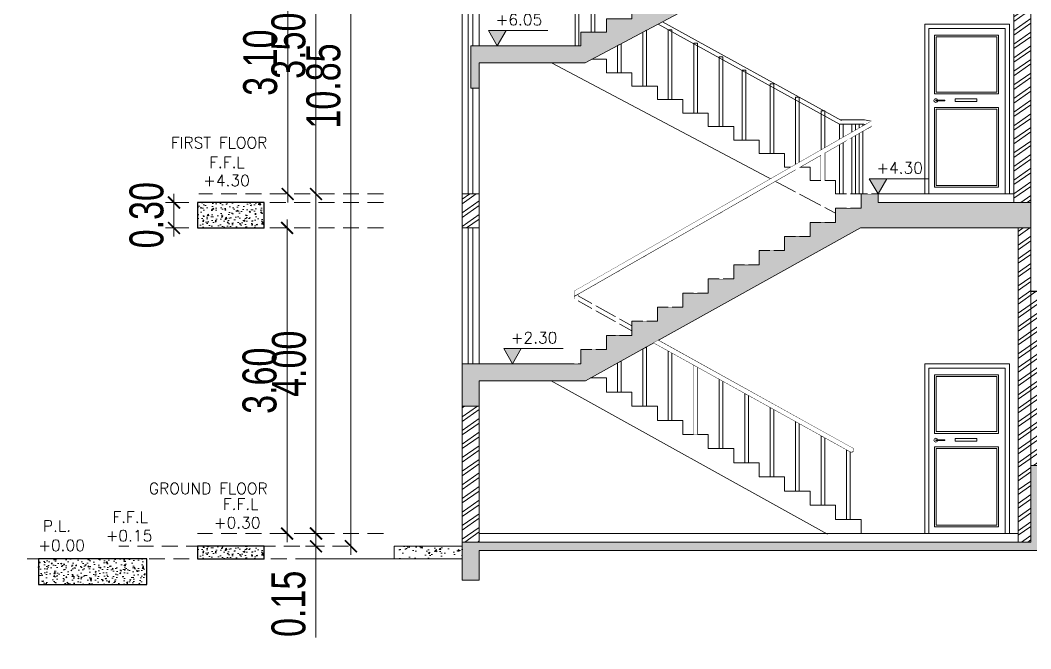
# Model space of a CAD drawing. Header units: millimetres. Extents: x -401 to 2889, y -234 to 146.
# Drawn here: x -36.5 to -24.59, y -150.42 to -143.01 of the extents above; entities that cross this region are included whole.
import ezdxf

# ---------------------------------------------------------------- set-up
doc = ezdxf.new("R2010")
doc.units = ezdxf.units.MM
doc.header["$LTSCALE"] = 3
doc.header["$MEASUREMENT"] = 0
doc.set_wipeout_variables(frame=1)
for name, pattern in [('CACHE2', [0.1875, 0.125, -0.0625]), ('CONTINU', [0]), ('HIDDEN2', [0.1875, 0.125, -0.0625])]:
    doc.linetypes.add(name, pattern=pattern)
doc.layers.get('0').update_dxf_attribs({"color": 3, "lineweight": 9})
for name, color, linetype, lineweight in [('DIM-IN', 1, 'Continuous', 0), ('Drw - Arch - brick (0.30)', 30, 'CONTINU', 30), ('Drw - Arch - Door (0.05)', 141, 'CONTINU', 5), ('Drw - Arch - Hidden (0.15)', 6, 'CACHE2', 15), ('HANDRAIL', 37, 'Continuous', 15), ('hatch 2', 251, 'Continuous', 0), ('LEVELS', 7, 'Continuous', 5), ('PROJECTION LINE', 15, 'Continuous', 18), ('text', 7, 'Continuous', 0)]:
    doc.layers.add(name, color=color, linetype=linetype, lineweight=lineweight)
doc.styles.add('Drwazah english', font='sosa.shx', dxfattribs={"width": 0.75})
doc.styles.add('SIMPLEX8', font='simplex.shx', dxfattribs={"height": 8})
doc.dimstyles.new('Arch 1-200m', dxfattribs={"dimscale": 2, "dimtxt": 0.2, "dimasz": 0.07, "dimexe": 0.05, "dimexo": 0.05, "dimgap": 0.03, "dimtad": 1, "dimzin": 1, "dimdsep": 46, "dimtxsty": 'Drwazah english', "dimblk": 'ARCHTICK', "dimcen": 0, "dimdle": 0.05, "dimclrd": 16, "dimclre": 16, "dimclrt": 16, "dimaunit": 2, "dimazin": 0, "dimtfac": 1, "dimtmove": 0, "dimatfit": 0, "dimldrblk": 'ARCHTICK', "dimfxl": 0.18, "dimtolj": 1, "dimtzin": 0, "dimlwd": 0, "dimlwe": 9, "dimarcsym": 2})
pattern_1 = [(50, (18.60287, 0), (0.21517805, -0.01882564), [0.0225, -0.2475]), (355, (18.60287, 0), (-0.0416254, 0.22565764), [0.018, -0.198]), (100.45144, (18.6208, -0.00157), (0.17355265, 0.206832), [0.01912206, -0.21034263]), (46.1842, (18.60287, 0.06), (0.3201724, -0.0496558), [0.03375, -0.37125]), (96.63564, (18.62955, 0.05586), (0.2803986, 0.2922356), [0.0286831, -0.3155141]), (351.18416, (18.60287, 0.06), (0.2803986, 0.2922356), [0.027, -0.297]), (21, (18.63287, 0.045), (0.17907212, -0.12078567), [0.0225, -0.2475]), (326, (18.63287, 0.045), (0.0729946, 0.217545), [0.018, -0.198]), (71.45144, (18.6478, 0.03493), (0.2520667, 0.09675935), [0.01912206, -0.21034263]), (37.5, (18.60287, 0), (0.003647957, 0.099868156), [0, -0.1956, 0, -0.201, 0, -0.19875]), (7.5, (18.60287, 0), (0.07892086, 0.11832351), [0, -0.1146, 0, -0.1911, 0, -0.07575]), (327.5, (18.53597, 0), (0.16014673, -0.00676646), [0, -0.075, 0, -0.234, 0, -0.3105]), (317.5, (18.50597, 0), (0.17495585, 0.0300315), [0, -0.0975, 0, -0.1554, 0, -0.2205])]

# ---------------------------------------------------------------- blocks, each defined once
blk = doc.blocks.new('_ArchTick')
at = {"color": 0, "linetype": 'ByBlock', "const_width": 0.15}
blk.add_lwpolyline([(-0.5, -0.5), (0.5, 0.5)], dxfattribs=at)
blk = doc.blocks.new('*D333')
at = {"layer": 'Defpoints', "color": 0, "transparency": 16777216}
for p in [(-33.016, -145.058), (-33.016, -145.058), (-32.888, -149.058)]:
    blk.add_point(p, dxfattribs=at)
at = {"layer": 'DIM-IN', "color": 16, "lineweight": 0, "transparency": 16777216}
blk.add_line((-33.016, -149.158), (-33.016, -144.958), dxfattribs=at)
at = {"layer": 'DIM-IN', "color": 16, "lineweight": 9, "transparency": 16777216}
blk.add_line((-32.988, -149.058), (-33.116, -149.058), dxfattribs=at)
at = {"layer": 'DIM-IN', "color": 16, "lineweight": 0, "transparency": 16777216, "xscale": 0.14, "yscale": 0.14, "zscale": 0.14}
for p, rotation in [((-33.016, -145.058), 90), ((-33.016, -149.058), 270)]:
    blk.add_blockref('_ArchTick', p, dxfattribs=dict(at, rotation=rotation))
at = {"layer": 'DIM-IN', "color": 16, "transparency": 16777216, "insert": (-33.332, -147.058), "char_height": 0.4, "attachment_point": 5, "rotation": 90, "style": 'Drwazah english'}
blk.add_mtext('\\A1;4.00', dxfattribs=at)
blk = doc.blocks.new('*D334')
at = {"layer": 'Defpoints', "color": 0, "transparency": 16777216}
for p in [(-33.238, -149.058), (-33.238, -149.208), (-33.016, -149.208)]:
    blk.add_point(p, dxfattribs=at)
at = {"layer": 'DIM-IN', "color": 16, "lineweight": 0, "transparency": 16777216}
for p, q in [((-33.016, -149.058), (-33.016, -148.918)), ((-33.016, -149.058), (-33.016, -149.208)), ((-33.016, -149.208), (-33.016, -150.283))]:
    blk.add_line(p, q, dxfattribs=at)
at = {"layer": 'DIM-IN', "color": 16, "lineweight": 9, "transparency": 16777216}
for p, q in [((-33.138, -149.058), (-32.916, -149.058)), ((-33.138, -149.208), (-32.916, -149.208))]:
    blk.add_line(p, q, dxfattribs=at)
at = {"layer": 'DIM-IN', "color": 16, "lineweight": 0, "transparency": 16777216, "xscale": 0.14, "yscale": 0.14, "zscale": 0.14}
for p, rotation in [((-33.016, -149.058), 270), ((-33.016, -149.208), 90)]:
    blk.add_blockref('_ArchTick', p, dxfattribs=dict(at, rotation=rotation))
at = {"layer": 'DIM-IN', "color": 16, "transparency": 16777216, "insert": (-33.338, -149.886), "char_height": 0.4, "attachment_point": 5, "rotation": 90, "style": 'Drwazah english'}
blk.add_mtext('\\A1;0.15', dxfattribs=at)
blk = doc.blocks.new('*D327')
at = {"layer": 'Defpoints', "color": 0, "transparency": 16777216}
for p in [(-33.016, -141.563), (-33.006, -141.563), (-33.016, -145.058)]:
    blk.add_point(p, dxfattribs=at)
at = {"layer": 'DIM-IN', "color": 16, "lineweight": 0, "transparency": 16777216}
blk.add_line((-33.016, -145.158), (-33.016, -141.463), dxfattribs=at)
at = {"layer": 'DIM-IN', "color": 16, "lineweight": 9, "transparency": 16777216}
blk.add_line((-33.106, -141.563), (-33.116, -141.563), dxfattribs=at)
at = {"layer": 'DIM-IN', "color": 16, "lineweight": 0, "transparency": 16777216, "xscale": 0.14, "yscale": 0.14, "zscale": 0.14}
for p, rotation in [((-33.016, -141.563), 90), ((-33.016, -145.058), 270)]:
    blk.add_blockref('_ArchTick', p, dxfattribs=dict(at, rotation=rotation))
at = {"layer": 'DIM-IN', "color": 16, "transparency": 16777216, "insert": (-33.338, -143.311), "char_height": 0.4, "attachment_point": 5, "rotation": 90, "style": 'Drwazah english'}
blk.add_mtext('\\A1;3.50', dxfattribs=at)
blk = doc.blocks.new('*D336')
at = {"layer": 'Defpoints', "color": 0, "transparency": 16777216}
for p in [(-34.689, -145.158), (-34.413, -145.158), (-34.413, -145.458)]:
    blk.add_point(p, dxfattribs=at)
at = {"layer": 'DIM-IN', "color": 16, "lineweight": 9, "transparency": 16777216}
for p, q in [((-34.513, -145.158), (-34.789, -145.158)), ((-34.513, -145.458), (-34.789, -145.458))]:
    blk.add_line(p, q, dxfattribs=at)
at = {"layer": 'DIM-IN', "color": 16, "lineweight": 0, "transparency": 16777216}
blk.add_line((-34.689, -145.558), (-34.689, -145.058), dxfattribs=at)
at = {"layer": 'DIM-IN', "color": 16, "lineweight": 0, "transparency": 16777216, "xscale": 0.14, "yscale": 0.14, "zscale": 0.14}
for p, rotation in [((-34.689, -145.158), 90), ((-34.689, -145.458), 270)]:
    blk.add_blockref('_ArchTick', p, dxfattribs=dict(at, rotation=rotation))
at = {"layer": 'DIM-IN', "color": 16, "transparency": 16777216, "insert": (-35.011, -145.308), "char_height": 0.4, "attachment_point": 5, "rotation": 90, "style": 'Drwazah english'}
blk.add_mtext('\\A1;0.30', dxfattribs=at)
blk = doc.blocks.new('*D330')
at = {"layer": 'Defpoints', "color": 0, "transparency": 16777216}
for p in [(-33.349, -141.963), (-33.349, -141.963), (-33.349, -145.058)]:
    blk.add_point(p, dxfattribs=at)
at = {"layer": 'DIM-IN', "color": 16, "lineweight": 0, "transparency": 16777216}
blk.add_line((-33.349, -145.158), (-33.349, -141.863), dxfattribs=at)
at = {"layer": 'DIM-IN', "color": 16, "lineweight": 0, "transparency": 16777216, "xscale": 0.14, "yscale": 0.14, "zscale": 0.14}
for p, rotation in [((-33.349, -141.963), 90), ((-33.349, -145.058), 270)]:
    blk.add_blockref('_ArchTick', p, dxfattribs=dict(at, rotation=rotation))
at = {"layer": 'DIM-IN', "color": 16, "transparency": 16777216, "insert": (-33.671, -143.511), "char_height": 0.4, "attachment_point": 5, "rotation": 90, "style": 'Drwazah english'}
blk.add_mtext('\\A1;3.10', dxfattribs=at)
blk = doc.blocks.new('*D331')
at = {"layer": 'Defpoints', "color": 0, "transparency": 16777216}
for p in [(-33.354, -145.458), (-33.357, -149.058), (-33.354, -149.058)]:
    blk.add_point(p, dxfattribs=at)
at = {"layer": 'DIM-IN', "color": 16, "lineweight": 0, "transparency": 16777216}
blk.add_line((-33.357, -145.358), (-33.357, -149.158), dxfattribs=at)
at = {"layer": 'DIM-IN', "color": 16, "lineweight": 9, "transparency": 16777216}
for p, q in [((-33.454, -145.458), (-33.457, -145.458)), ((-33.454, -149.058), (-33.457, -149.058))]:
    blk.add_line(p, q, dxfattribs=at)
at = {"layer": 'DIM-IN', "color": 16, "lineweight": 0, "transparency": 16777216, "xscale": 0.14, "yscale": 0.14, "zscale": 0.14}
for p, rotation in [((-33.357, -145.458), 90), ((-33.357, -149.058), 270)]:
    blk.add_blockref('_ArchTick', p, dxfattribs=dict(at, rotation=rotation))
at = {"layer": 'DIM-IN', "color": 16, "transparency": 16777216, "insert": (-33.679, -147.258), "char_height": 0.4, "attachment_point": 5, "rotation": 90, "style": 'Drwazah english'}
blk.add_mtext('\\A1;3.60', dxfattribs=at)
blk = doc.blocks.new('*D332')
at = {"layer": 'Defpoints', "color": 0, "transparency": 16777216}
for p in [(-32.598, -138.363), (-32.604, -149.208), (-32.598, -149.208)]:
    blk.add_point(p, dxfattribs=at)
at = {"layer": 'DIM-IN', "color": 16, "lineweight": 9, "transparency": 16777216}
for p, q in [((-32.698, -138.363), (-32.704, -138.363)), ((-32.698, -149.208), (-32.704, -149.208))]:
    blk.add_line(p, q, dxfattribs=at)
at = {"layer": 'DIM-IN', "color": 16, "lineweight": 0, "transparency": 16777216}
blk.add_line((-32.604, -138.263), (-32.604, -149.308), dxfattribs=at)
at = {"layer": 'DIM-IN', "color": 16, "lineweight": 0, "transparency": 16777216, "xscale": 0.14, "yscale": 0.14, "zscale": 0.14}
for p, rotation in [((-32.604, -138.363), 90), ((-32.604, -149.208), 270)]:
    blk.add_blockref('_ArchTick', p, dxfattribs=dict(at, rotation=rotation))
at = {"layer": 'DIM-IN', "color": 16, "transparency": 16777216, "insert": (-32.926, -143.786), "char_height": 0.4, "attachment_point": 5, "rotation": 90, "style": 'Drwazah english'}
blk.add_mtext('\\A1;10.85', dxfattribs=at)
blk = doc.blocks.new('A$C57CB0C9B')
at = {"layer": 'LEVELS'}
h = blk.add_hatch(color=256, dxfattribs=at)
h.dxf.hatch_style = 1
h.paths.add_polyline_path([(0.207, 0.179), (0, 0.179), (0.103, 0)])
blk.add_line((0.207, 0.179), (0.699, 0.179), dxfattribs=at)
blk.add_lwpolyline([(0, 0.179), (0.103, 0), (0.207, 0.179)], close=True, dxfattribs=at)

msp = doc.modelspace()

# ---------------------------------------------------------------- hatches: boundary and pattern name
at = {"layer": 'hatch 2'}
h = msp.add_hatch(dxfattribs=at)
h.set_pattern_fill('AR-CONC', color=251, scale=0.02)
h.set_pattern_definition([(50, (61.76492, 0), (0.14345204, -0.01255043), [0.015, -0.165]), (355, (61.76492, 0), (-0.02775027, 0.15043843), [0.012, -0.132]), (100.45144, (61.77688, -0.00105), (0.11570177, 0.137888), [0.01274804, -0.14022842]), (46.1842, (61.76492, 0.04), (0.21344827, -0.03310386), [0.0225, -0.2475]), (96.63564, (61.7827, 0.03724), (0.1869324, 0.19482372), [0.01912207, -0.21034275]), (351.18416, (61.76492, 0.04), (0.1869324, 0.19482372), [0.018, -0.198]), (21, (61.78492, 0.03), (0.11938141, -0.08052378), [0.015, -0.165]), (326, (61.78492, 0.03), (0.04866307, 0.14503001), [0.012, -0.132]), (71.451445, (61.79487, 0.02329), (0.16804448, 0.06450623), [0.01274804, -0.14022842]), (37.5, (61.76492, 0), (0.002431971, 0.066578771), [0, -0.1304, 0, -0.134, 0, -0.1325]), (7.5, (61.76492, 0), (0.052613907, 0.078882342), [0, -0.0764, 0, -0.1274, 0, -0.0505]), (327.5, (61.72032, 0), (0.106764487, -0.004510974), [0, -0.05, 0, -0.156, 0, -0.207]), (317.5, (61.70032, 0), (0.116637234, 0.020020996), [0, -0.065, 0, -0.1036, 0, -0.147])])
h.paths.add_polyline_path([(-33.628, -145.458), (-33.628, -145.158), (-34.413, -145.158), (-34.413, -145.458)])
at = {"layer": 'hatch 2', "linetype": 'Continuous', "ltscale": 0.01, "true_color": 0x636466}
h = msp.add_hatch(dxfattribs=at)
h.set_pattern_fill('AR-CONC', color=251, scale=0.03)
h.set_pattern_definition([(50, (-588.26966, -213.84588), (0.215178055, -0.01882564), [0.0225, -0.2475]), (355, (-588.26966, -213.84588), (-0.0416254, 0.22565764), [0.018, -0.198]), (100.451444, (-588.25173, -213.84745), (0.173552654, 0.206832), [0.01912206, -0.21034263]), (46.1842, (-588.26966, -213.78588), (0.3201724, -0.04965578), [0.03375, -0.37125]), (96.635635, (-588.24298, -213.79), (0.28039858, 0.29223558), [0.0286831, -0.31551413]), (351.184164, (-588.26966, -213.78588), (0.28039858, 0.29223558), [0.027, -0.297]), (21, (-588.23966, -213.80088), (0.179072116, -0.120785667), [0.0225, -0.2475]), (326, (-588.23966, -213.80088), (0.0729946, 0.21754501), [0.018, -0.198]), (71.451445, (-588.22474, -213.81094), (0.25206671, 0.096759346), [0.01912206, -0.21034263]), (37.5, (-588.26966, -213.84588), (0.003647957, 0.099868156), [0, -0.1956, 0, -0.201, 0, -0.19875]), (7.5, (-588.26966, -213.84588), (0.078920861, 0.118323514), [0, -0.1146, 0, -0.1911, 0, -0.07575]), (327.5, (-588.33656, -213.84588), (0.160146731, -0.006766462), [0, -0.075, 0, -0.234, 0, -0.3105]), (317.5, (-588.36656, -213.84588), (0.17495585, 0.030031495), [0, -0.0975, 0, -0.1554, 0, -0.2205])])
h.paths.add_polyline_path([(-24.593, -148.258), (-24.593, -149.258), (-24.393, -149.258), (-24.393, -148.358), (15.207, -148.358), (15.207, -149.358), (15.407, -149.358), (15.407, -148.258)])
at = {"layer": 'hatch 2'}
h = msp.add_hatch(dxfattribs=at)
h.set_pattern_fill('AR-CONC', color=251, scale=0.02)
h.set_pattern_definition([(50, (61.76492, -3.9), (0.14345204, -0.01255043), [0.015, -0.165]), (355, (61.76492, -3.9), (-0.02775027, 0.15043843), [0.012, -0.132]), (100.45144, (61.77688, -3.90105), (0.11570177, 0.137888), [0.01274804, -0.14022842]), (46.1842, (61.76492, -3.86), (0.21344827, -0.03310386), [0.0225, -0.2475]), (96.63564, (61.7827, -3.86276), (0.1869324, 0.19482372), [0.01912207, -0.21034275]), (351.18416, (61.76492, -3.86), (0.1869324, 0.19482372), [0.018, -0.198]), (21, (61.78492, -3.87), (0.11938141, -0.08052378), [0.015, -0.165]), (326, (61.78492, -3.87), (0.04866307, 0.14503001), [0.012, -0.132]), (71.451445, (61.79487, -3.87671), (0.16804448, 0.06450623), [0.01274804, -0.14022842]), (37.5, (61.76492, -3.9), (0.002431971, 0.066578771), [0, -0.1304, 0, -0.134, 0, -0.1325]), (7.5, (61.76492, -3.9), (0.052613907, 0.078882342), [0, -0.0764, 0, -0.1274, 0, -0.0505]), (327.5, (61.72032, -3.9), (0.106764487, -0.004510974), [0, -0.05, 0, -0.156, 0, -0.207]), (317.5, (61.70032, -3.9), (0.116637234, 0.020020996), [0, -0.065, 0, -0.1036, 0, -0.147])])
h.paths.add_polyline_path([(-34.413, -149.208), (-34.413, -149.358), (-33.628, -149.358), (-33.628, -149.208)])
at = {"layer": 'hatch 2', "linetype": 'Continuous', "ltscale": 0.01, "true_color": 0x636466}
h = msp.add_hatch(dxfattribs=at)
h.set_pattern_fill('AR-CONC', color=251, scale=0.03)
h.set_pattern_definition(pattern_1)
h.paths.add_polyline_path([(-31.293, -149.208), (-32.093, -149.208), (-32.093, -149.358), (-31.293, -149.358)])
h = msp.add_hatch(dxfattribs=at)
h.set_pattern_fill('AR-CONC', color=251, scale=0.03)
h.set_pattern_definition(pattern_1)
h.paths.add_polyline_path([(-24.393, -149.258), (-24.393, -149.158), (-31.293, -149.158), (-31.293, -149.608), (-31.093, -149.608), (-31.093, -149.258)])
at = {"layer": 'hatch 2'}
h = msp.add_hatch(dxfattribs=at)
h.set_pattern_fill('AR-CONC', color=251, scale=0.02)
h.set_pattern_definition([(50, (-697.69681, 447.66735), (0.143452037, -0.012550427), [0.015, -0.165]), (355, (-697.69681, 447.66735), (-0.027750267, 0.150438427), [0.012, -0.132]), (100.451444, (-697.68486, 447.66631), (0.11570177, 0.137887998), [0.012748038, -0.140228422]), (46.1842, (-697.69681, 447.70735), (0.213448266, -0.033103856), [0.0225, -0.2475]), (96.635635, (-697.67903, 447.7046), (0.18693239, 0.19482372), [0.01912207, -0.21034275]), (351.184164, (-697.69681, 447.70735), (0.18693239, 0.19482372), [0.018, -0.198]), (21, (-697.67681, 447.69735), (0.11938141, -0.080523778), [0.015, -0.165]), (326, (-697.67681, 447.69735), (0.048663066, 0.14503001), [0.012, -0.132]), (71.451445, (-697.66687, 447.69064), (0.168044475, 0.06450623), [0.012748038, -0.140228422]), (37.5, (-697.696813, 447.667353), (0.002431971, 0.0665787708), [0, -0.1304, 0, -0.134, 0, -0.1325]), (7.5, (-697.69681, 447.66735), (0.0526139075, 0.0788823424), [0, -0.0764, 0, -0.1274, 0, -0.0505]), (327.5, (-697.741413, 447.667353), (0.1067644872, -0.0045109743), [0, -0.05, 0, -0.156, 0, -0.207]), (317.5, (-697.76141, 447.66735), (0.116637234, 0.020020996), [0, -0.065, 0, -0.1036, 0, -0.147])])
h.paths.add_polyline_path([(-35.008, -149.658), (-35.008, -149.358), (-36.287, -149.358), (-36.287, -149.658)])

# ---------------------------------------------------------------- linework, layer by layer
at = {"color": 3, "linetype": 'Continuous', "ltscale": 0.01}
for p, q in [((-24.593, -149.158), (-24.593, -138.363)), ((-29.843, -143.511), (-26.921, -141.963)), ((-24.793, -145.158), (-24.793, -141.963)), ((-31.193, -143.811), (-31.193, -143.311)), ((-29.843, -143.511), (-31.093, -143.511)), ((-31.093, -143.511), (-31.093, -143.811)), ((-31.093, -143.811), (-31.193, -143.811)), ((-31.293, -145.458), (-31.293, -145.058)), ((-31.093, -145.058), (-31.293, -145.058)), ((-31.093, -145.458), (-31.093, -145.059)), ((-26.393, -145.158), (-24.593, -145.158)), ((-31.093, -145.458), (-31.293, -145.458)), ((-26.601, -145.458), (-24.593, -145.458)), ((-24.743, -149.158), (-24.743, -145.458)), ((-31.293, -149.608), (-31.293, -147.058)), ((-31.093, -149.158), (-31.093, -147.258)), ((-29.841, -147.258), (-31.093, -147.258)), ((-24.593, -148.258), (15.407, -148.258)), ((-31.293, -149.158), (-24.593, -149.158)), ((-31.093, -149.258), (-24.393, -149.258)), ((-31.093, -149.608), (-31.093, -149.258)), ((-31.293, -149.608), (-31.093, -149.608))]:
    msp.add_line(p, q, dxfattribs=at)
at = {"color": 1, "linetype": 'Continuous', "ltscale": 0.01}
msp.add_line((-24.593, -146.208), (-24.593, -142.803), dxfattribs=at)
msp.add_line((-24.593, -146.208), (-24.593, -142.803), dxfattribs=at)
msp.add_line((-24.593, -146.208), (-24.593, -142.803), dxfattribs=at)
for q in [(-31.293, -149.208), (-32.093, -149.358)]:
    msp.add_line((-32.093, -149.208), q)
at = {"color": 5, "linetype": 'Continuous', "ltscale": 0.01}
msp.add_line((-33.178, -149.358), (-31.293, -149.358), dxfattribs=at)
at = {"color": 3, "linetype": 'Continuous', "ltscale": 0.01}
for points in [[(-26.893, -141.563), (-26.893, -141.722), (-27.193, -141.722), (-27.193, -141.881), (-27.493, -141.881), (-27.493, -142.04), (-27.793, -142.04), (-27.793, -142.199), (-28.093, -142.199), (-28.093, -142.357), (-28.393, -142.357), (-28.393, -142.516), (-28.693, -142.516), (-28.693, -142.675), (-28.993, -142.675), (-28.993, -142.834), (-29.293, -142.834), (-29.293, -142.993), (-29.593, -142.993), (-29.593, -143.152), (-29.893, -143.152), (-29.893, -143.311), (-31.193, -143.311)], [(-26.593, -145.058), (-26.393, -145.058), (-26.393, -145.158)], [(-31.093, -147.558), (-31.293, -147.558)]]:
    msp.add_lwpolyline(points, dxfattribs=at)
at = {"layer": 'Defpoints', "color": 251, "true_color": 0x636466}
msp.add_line((-17.926, -146.208), (-24.593, -146.208), dxfattribs=at)
at = {"layer": 'Drw - Arch - brick (0.30)'}
for points in [[(-33.628, -145.158), (-34.413, -145.158), (-34.413, -145.458), (-33.628, -145.458)], [(-33.628, -149.208), (-34.413, -149.208), (-34.413, -149.358), (-33.628, -149.358)], [(-35.008, -149.358), (-36.287, -149.358), (-36.287, -149.658), (-35.008, -149.658)]]:
    msp.add_lwpolyline(points, close=True, dxfattribs=at)
at = {"layer": 'Drw - Arch - Door (0.05)'}
for p, q in [((-31.293, -145.058), (-31.293, -141.963)), ((-31.221, -145.058), (-31.221, -141.963)), ((-31.168, -143.311), (-31.168, -141.963)), ((-31.093, -141.963), (-31.093, -143.311)), ((-25.843, -145.058), (-25.843, -143.058)), ((-24.843, -143.058), (-25.843, -143.058)), ((-24.893, -143.108), (-25.793, -143.108)), ((-25.793, -145.058), (-25.793, -143.108)), ((-24.893, -145.058), (-24.893, -143.108)), ((-24.843, -145.058), (-24.843, -143.058)), ((-25.706, -143.208), (-24.993, -143.208)), ((-25.706, -143.208), (-25.706, -143.858)), ((-24.993, -143.858), (-24.993, -143.208)), ((-31.168, -145.058), (-31.168, -143.811)), ((-31.093, -143.811), (-31.093, -145.058)), ((-25.706, -143.858), (-24.993, -143.858)), ((-25.706, -144.058), (-25.706, -144.958)), ((-25.706, -144.058), (-24.993, -144.058)), ((-24.993, -144.958), (-24.993, -144.058)), ((-25.706, -144.958), (-24.993, -144.958)), ((-31.293, -147.058), (-31.293, -145.458)), ((-31.221, -147.058), (-31.221, -145.458)), ((-31.168, -147.058), (-31.168, -145.458)), ((-31.093, -145.458), (-31.093, -147.058)), ((-25.843, -149.058), (-25.843, -147.058)), ((-24.843, -147.058), (-25.843, -147.058)), ((-24.843, -149.058), (-24.843, -147.058)), ((-24.893, -147.108), (-25.793, -147.108)), ((-25.793, -149.058), (-25.793, -147.108)), ((-24.893, -149.058), (-24.893, -147.108)), ((-25.706, -147.208), (-24.993, -147.208)), ((-25.706, -147.208), (-25.706, -147.858)), ((-24.993, -147.858), (-24.993, -147.208)), ((-25.706, -147.858), (-24.993, -147.858)), ((-25.706, -148.058), (-25.706, -148.958)), ((-25.706, -148.058), (-24.993, -148.058)), ((-24.993, -148.958), (-24.993, -148.058)), ((-25.706, -148.958), (-24.993, -148.958))]:
    msp.add_line(p, q, dxfattribs=at)
at = {"layer": 'Drw - Arch - Door (0.05)', "linetype": 'Continuous', "ltscale": 0.01}
for p, q in [((-25.706, -143.208), (-24.993, -143.208)), ((-24.843, -145.058), (-25.843, -145.058)), ((-25.706, -147.208), (-24.993, -147.208)), ((-24.843, -149.058), (-25.843, -149.058))]:
    msp.add_line(p, q, dxfattribs=at)
at = {"layer": 'Drw - Arch - Door (0.05)'}
for points in [[(-25.726, -143.878), (-24.973, -143.878), (-24.973, -143.188), (-25.726, -143.188)], [(-25.706, -143.858), (-24.993, -143.858), (-24.993, -143.208), (-25.706, -143.208)], [(-25.712, -143.953), (-25.607, -143.953), (-25.607, -143.962), (-25.712, -143.962)], [(-25.482, -143.938), (-25.482, -143.968), (-25.228, -143.968), (-25.228, -143.938)], [(-25.726, -144.038), (-24.973, -144.038), (-24.973, -144.978), (-25.726, -144.978)], [(-25.706, -144.058), (-24.993, -144.058), (-24.993, -144.958), (-25.706, -144.958)], [(-25.726, -147.878), (-24.973, -147.878), (-24.973, -147.188), (-25.726, -147.188)], [(-25.706, -147.858), (-24.993, -147.858), (-24.993, -147.208), (-25.706, -147.208)], [(-25.712, -147.953), (-25.607, -147.953), (-25.607, -147.962), (-25.712, -147.962)], [(-25.482, -147.938), (-25.482, -147.968), (-25.228, -147.968), (-25.228, -147.938)], [(-25.726, -148.038), (-24.973, -148.038), (-24.973, -148.978), (-25.726, -148.978)], [(-25.706, -148.058), (-24.993, -148.058), (-24.993, -148.958), (-25.706, -148.958)]]:
    msp.add_lwpolyline(points, close=True, dxfattribs=at)
for centre in [(-25.712, -143.958), (-25.712, -147.958)]:
    msp.add_circle(centre, 0.0219, dxfattribs=at)
at = {"layer": 'Drw - Arch - Hidden (0.15)', "linetype": 'HIDDEN2', "ltscale": 0.5}
for p, q in [((-32.222, -145.058), (-34.397, -145.058)), ((-32.222, -145.158), (-34.397, -145.158)), ((-32.222, -145.458), (-34.397, -145.458)), ((-32.222, -149.058), (-34.413, -149.058)), ((-32.632, -149.208), (-35.341, -149.208)), ((-33.071, -149.358), (-36.501, -149.358))]:
    msp.add_line(p, q, dxfattribs=at)
at = {"layer": 'HANDRAIL'}
for p, q in [((-26.847, -144.236), (-28.985, -143.057)), ((-26.823, -144.192), (-28.932, -143.029)), ((-29.971, -146.293), (-29.971, -146.202)), ((-29.293, -146.611), (-29.971, -146.236)), ((-29.929, -146.259), (-29.929, -146.236)), ((-29.293, -146.669), (-29.971, -146.293))]:
    msp.add_line(p, q, dxfattribs=at)
for points in [[(-29.772, -143.152), (-29.729, -143.152), (-29.728, -142.383), (-29.77, -142.406)], [(-29.961, -143.311), (-29.919, -143.311), (-29.919, -142.488), (-29.961, -142.488)], [(-29.164, -143.787), (-29.121, -143.787), (-29.121, -143.129), (-29.164, -143.151)], [(-28.864, -143.946), (-28.821, -143.946), (-28.821, -143.124), (-28.864, -143.124)], [(-29.464, -143.629), (-29.421, -143.629), (-29.421, -143.288), (-29.464, -143.31)], [(-28.564, -144.105), (-28.521, -144.105), (-28.521, -143.282), (-28.564, -143.282)], [(-28.264, -144.264), (-28.221, -144.264), (-28.221, -143.441), (-28.264, -143.441)], [(-27.993, -144.423), (-27.95, -144.423), (-27.95, -143.6), (-27.993, -143.6)], [(-27.664, -144.582), (-27.621, -144.582), (-27.621, -143.759), (-27.664, -143.759)], [(-27.364, -144.741), (-27.321, -144.741), (-27.321, -143.918), (-27.364, -143.918)], [(-27.064, -144.9), (-27.021, -144.9), (-27.021, -144.077), (-27.064, -144.077)], [(-26.847, -145.058), (-26.805, -145.058), (-26.805, -144.236), (-26.847, -144.236)], [(-26.703, -145.058), (-26.66, -145.058), (-26.66, -144.236), (-26.703, -144.236)], [(-28.564, -147.892), (-28.521, -147.892), (-28.521, -147.069), (-28.564, -147.069)]]:
    msp.add_lwpolyline(points, close=True, dxfattribs=at)
msp.add_lwpolyline([(-29.293, -146.611), (-29.293, -146.669), (-29.971, -146.293), (-29.971, -146.236), (-29.293, -146.611)], dxfattribs=at)
at = {"layer": 'PROJECTION LINE', "linetype": 'Continuous', "ltscale": 0.01}
for p, q in [((-26.393, -145.058), (-24.793, -145.058)), ((-31.093, -149.058), (-24.743, -149.058))]:
    msp.add_line(p, q, dxfattribs=at)

# ---------------------------------------------------------------- block references
at = {"layer": 'LEVELS'}
for p in [(-30.982, -143.311), (-30.804, -147.058)]:
    msp.add_blockref('A$C57CB0C9B', p, dxfattribs=at)

# ---------------------------------------------------------------- texts
at = {"layer": 'text', "color": 3, "style": 'SIMPLEX8'}
for s, height, p in [('+6.05', 0.1333, (-30.898, -143.071)), ('FIRST FLOOR', 0.13333, (-34.726, -144.521)), ('F.F.L', 0.1333, (-34.274, -144.752)), ('+4.30', 0.1333, (-26.412, -144.818)), ('+4.30', 0.1333, (-34.344, -144.966)), ('+2.30', 0.1333, (-30.72, -146.818)), ('GROUND FLOOR', 0.13333, (-34.985, -148.594)), ('F.F.L', 0.1333, (-34.112, -148.779)), ('F.F.L', 0.1333, (-35.414, -148.932)), ('P.L.', 0.1333, (-36.234, -149.036)), ('+0.30', 0.1333, (-34.218, -148.997)), ('+0.15', 0.1333, (-35.493, -149.15)), ('+0.00', 0.1333, (-36.287, -149.264))]:
    msp.add_text(s, height=height, dxfattribs=at).set_placement(p)

# ---------------------------------------------------------------- dimensions: what is measured, and where the dimension line sits
at = {"layer": 'DIM-IN'}
for base, p1, p2, picture, middle in [((-32.604, -149.2084), (-32.5979, -138.3631), (-32.5979, -149.2084), '*D332', (-32.9257, -143.7858)), ((-33.016, -141.5631), (-33.016, -145.0584), (-33.0063, -141.5631), '*D327', (-33.3376, -143.3108)), ((-33.349, -141.9631), (-33.349, -145.0584), (-33.349, -141.9631), '*D330', (-33.6706, -143.5108)), ((-33.016, -145.058), (-32.888, -149.058), (-33.016, -145.058), '*D333', (-33.332, -147.058)), ((-33.357, -149.058), (-33.354, -145.458), (-33.354, -149.058), '*D331', (-33.679, -147.258)), ((-33.016, -149.208), (-33.238, -149.058), (-33.238, -149.208), '*D334', (-33.338, -149.886))]:
    dim = msp.add_linear_dim(base=base, p1=p1, p2=p2, angle=90, dimstyle='Arch 1-200m', override={"dimfxl": 0.1}, dxfattribs=at)
    dim.commit()
    dim.dimension.update_dxf_attribs({"geometry": picture, "text_midpoint": middle})
dim = msp.add_linear_dim(base=(-34.689, -145.158), p1=(-34.413, -145.458), p2=(-34.413, -145.158), angle=90, dimstyle='Arch 1-200m', override={"dimfxl": 0.1}, dxfattribs=at)
dim.commit()
dim.dimension.update_dxf_attribs({"geometry": '*D336', "text_midpoint": (-34.689, -145.308), "dimtype": 160})

# ---------------------------------------------------------------- wipeouts: each hides what was drawn before it
for points in [[(-29.164, -146.882), (-29.121, -146.859), (-29.121, -147.558), (-29.164, -147.558)], [(-29.464, -147.049), (-29.421, -147.025), (-29.421, -147.392), (-29.464, -147.392)]]:
    msp.add_wipeout(points).dxf.layer = 'HANDRAIL'

# ---------------------------------------------------------------- next in the draw order: hatches: boundary and pattern name
at = {"layer": 'hatch 2', "linetype": 'Continuous', "ltscale": 0.01, "true_color": 0x636466}
h = msp.add_hatch(dxfattribs=at)
h.set_pattern_fill('AR-CONC', color=251, scale=0.03)
h.set_pattern_definition(pattern_1)
h.paths.add_polyline_path([(-24.593, -138.363), (-24.793, -138.363), (-24.793, -138.763), (-31.093, -138.763), (-31.093, -138.363), (-31.293, -138.363), (-31.293, -139.063), (-24.593, -139.063)])
h.paths.add_polyline_path([(-24.593, -141.663), (-26.693, -141.663), (-26.693, -141.563), (-26.893, -141.563), (-26.893, -141.722), (-27.193, -141.722), (-27.193, -141.881), (-27.493, -141.881), (-27.493, -142.04), (-27.793, -142.04), (-27.793, -142.199), (-28.093, -142.199), (-28.093, -142.357), (-28.393, -142.357), (-28.393, -142.516), (-28.693, -142.516), (-28.693, -142.675), (-28.993, -142.675), (-28.993, -142.834), (-29.293, -142.834), (-29.293, -142.993), (-29.593, -142.993), (-29.593, -143.152), (-29.893, -143.152), (-29.893, -143.311), (-31.193, -143.311), (-31.193, -143.811), (-31.093, -143.811), (-31.093, -143.511), (-29.843, -143.511), (-26.921, -141.963), (-24.593, -141.963)])
h.paths.add_polyline_path([(-24.593, -145.158), (-26.393, -145.158), (-26.393, -145.058), (-26.593, -145.058), (-26.593, -145.225), (-26.893, -145.225), (-26.893, -145.392), (-27.193, -145.392), (-27.193, -145.558), (-27.493, -145.558), (-27.493, -145.725), (-27.793, -145.725), (-27.793, -145.892), (-28.093, -145.892), (-28.093, -146.058), (-28.393, -146.058), (-28.393, -146.225), (-28.693, -146.225), (-28.693, -146.392), (-28.993, -146.392), (-28.993, -146.558), (-29.293, -146.558), (-29.293, -146.725), (-29.593, -146.725), (-29.593, -146.892), (-29.893, -146.892), (-29.893, -147.058), (-31.293, -147.058), (-31.293, -147.558), (-31.093, -147.558), (-31.093, -147.258), (-29.841, -147.258), (-26.601, -145.458), (-24.593, -145.458)])
at = {"layer": 'hatch 2'}
h = msp.add_hatch(dxfattribs=at)
h.set_pattern_fill('ANSI32', color=256, scale=0.35, angle=170)
h.set_pattern_definition([(215, (18.60287, 0), (0.07528191, -0.10751371), []), (215, (18.54194, 0.01074), (0.07528191, -0.10751371), [])])
h.paths.add_polyline_path([(-31.093, -147.558), (-31.293, -147.558), (-31.293, -149.158), (-31.093, -149.158)])
h.paths.add_polyline_path([(-24.593, -139.063), (-24.793, -139.063), (-24.793, -141.663), (-24.593, -141.663)])
h.paths.add_polyline_path([(-24.593, -141.963), (-24.793, -141.963), (-24.793, -145.158), (-24.593, -145.158)])
h.paths.add_polyline_path([(-24.593, -145.458), (-24.743, -145.458), (-24.743, -149.158), (-24.593, -149.158)])
h.paths.add_polyline_path([(-24.393, -146.208), (-24.593, -146.208), (-24.593, -148.258), (-24.393, -148.258)])
h.paths.add_polyline_path([(-31.293, -139.216), (-31.093, -139.216), (-31.093, -139.063), (-31.293, -139.063)])
h.paths.add_polyline_path([(-31.293, -141.963), (-31.093, -141.963), (-31.093, -141.563), (-31.293, -141.563)])
h.paths.add_polyline_path([(-31.293, -145.458), (-31.093, -145.458), (-31.093, -145.058), (-31.293, -145.058)])

# ---------------------------------------------------------------- next in the draw order: linework, layer by layer
at = {"color": 3, "linetype": 'Continuous', "ltscale": 0.01}
msp.add_line((-29.841, -147.258), (-26.601, -145.458), dxfattribs=at)
msp.add_lwpolyline([(-26.593, -145.058), (-26.593, -145.225), (-26.893, -145.225), (-26.893, -145.392), (-27.193, -145.392), (-27.193, -145.558), (-27.493, -145.558), (-27.493, -145.725), (-27.793, -145.725), (-27.793, -145.892), (-28.093, -145.892), (-28.093, -146.058), (-28.393, -146.058), (-28.393, -146.225), (-28.693, -146.225), (-28.693, -146.392), (-28.993, -146.392), (-28.993, -146.558), (-29.293, -146.558), (-29.293, -146.725), (-29.593, -146.725), (-29.593, -146.892), (-29.893, -146.892), (-29.893, -147.058), (-31.293, -147.058)], dxfattribs=at)
at = {"layer": 'HANDRAIL'}
msp.add_lwpolyline([(-29.164, -147.558), (-29.121, -147.558), (-29.121, -146.859), (-29.164, -146.882)], close=True, dxfattribs=at)
msp.add_lwpolyline([(-29.464, -147.049), (-29.464, -147.392), (-29.421, -147.392), (-29.421, -147.025)], dxfattribs=at)
at = {"layer": 'PROJECTION LINE', "linetype": 'Continuous', "ltscale": 0.01}
msp.add_lwpolyline([(-26.593, -149.058), (-26.593, -148.892), (-26.893, -148.892), (-26.893, -148.725), (-27.193, -148.725), (-27.193, -148.558), (-27.493, -148.558), (-27.493, -148.392), (-27.793, -148.392), (-27.793, -148.225), (-28.093, -148.225), (-28.093, -148.058), (-28.393, -148.058), (-28.393, -147.892), (-28.693, -147.892), (-28.693, -147.725), (-28.993, -147.725), (-28.993, -147.558), (-29.293, -147.558), (-29.293, -147.392), (-29.593, -147.392), (-29.593, -147.225), (-29.781, -147.225)], dxfattribs=at)

# ---------------------------------------------------------------- next in the draw order: wipeouts: each hides what was drawn before it
for points in [[(-26.514, -144.236), (-26.471, -144.236), (-26.471, -145.058), (-26.514, -145.058)], [(-27.664, -144.902), (-27.621, -144.902), (-27.621, -145.725), (-27.664, -145.725)], [(-27.964, -145.069), (-27.921, -145.069), (-27.921, -145.892), (-27.964, -145.892)], [(-28.264, -145.236), (-28.221, -145.236), (-28.221, -146.058), (-28.264, -146.058)], [(-28.564, -145.402), (-28.521, -145.402), (-28.521, -146.225), (-28.564, -146.225)], [(-28.864, -145.569), (-28.821, -145.569), (-28.821, -146.392), (-28.864, -146.392)], [(-29.164, -145.736), (-29.121, -145.736), (-29.121, -146.558), (-29.164, -146.558)], [(-29.485, -145.982), (-29.443, -145.958), (-29.443, -146.725), (-29.485, -146.725)], [(-29.764, -146.142), (-29.722, -146.117), (-29.722, -146.892), (-29.764, -146.892)], [(-29.971, -146.236), (-29.929, -146.236), (-29.929, -147.058), (-29.971, -147.058)], [(-27.364, -147.736), (-27.321, -147.736), (-27.321, -148.558), (-27.364, -148.558)], [(-26.764, -148.069), (-26.721, -148.069), (-26.721, -148.892), (-26.764, -148.892)]]:
    msp.add_wipeout(points).dxf.layer = 'HANDRAIL'

# ---------------------------------------------------------------- next in the draw order: linework, layer by layer
at = {"layer": 'HANDRAIL'}
for p, q in [((-30.242, -143.511), (-26.893, -145.285)), ((-26.834, -144.186), (-26.553, -144.186)), ((-26.553, -144.186), (-26.473, -144.202)), ((-29.971, -146.202), (-26.496, -144.216)), ((-29.971, -146.26), (-26.471, -144.259)), ((-26.805, -144.236), (-26.559, -144.236)), ((-26.559, -144.236), (-26.483, -144.251))]:
    msp.add_line(p, q, dxfattribs=at)
msp.add_lwpolyline([(-26.593, -145.058), (-26.893, -145.058), (-26.893, -144.9), (-27.193, -144.9), (-27.193, -144.741), (-27.493, -144.741), (-27.493, -144.582), (-27.793, -144.582), (-27.793, -144.423), (-28.093, -144.423), (-28.093, -144.264), (-28.393, -144.264), (-28.393, -144.105), (-28.693, -144.105), (-28.693, -143.946), (-28.993, -143.946), (-28.993, -143.787), (-29.293, -143.787), (-29.293, -143.629), (-29.593, -143.629), (-29.593, -143.47), (-29.765, -143.47)], dxfattribs=at)
for points in [[(-26.614, -145.058), (-26.571, -145.058), (-26.571, -144.236), (-26.614, -144.236)], [(-27.364, -148.558), (-27.321, -148.558), (-27.321, -147.736), (-27.364, -147.736)], [(-26.764, -148.892), (-26.721, -148.892), (-26.721, -148.069), (-26.764, -148.069)]]:
    msp.add_lwpolyline(points, close=True, dxfattribs=at)
msp.add_arc((-26.706, -148.073), 0.025, 240.7736, 60.7736, dxfattribs=at)
at = {"layer": 'PROJECTION LINE', "linetype": 'Continuous', "ltscale": 0.01}
msp.add_line((-26.99, -149.067), (-30.244, -147.258), dxfattribs=at)

# ---------------------------------------------------------------- next in the draw order: wipeouts: each hides what was drawn before it
for points in [[(-26.471, -144.259), (-26.473, -144.202), (-29.971, -146.202), (-29.971, -146.236), (-29.929, -146.236), (-29.929, -146.236)], [(-28.864, -146.902), (-28.821, -146.902), (-28.821, -147.725), (-28.864, -147.725)], [(-28.564, -147.069), (-28.521, -147.069), (-28.521, -147.892), (-28.564, -147.892)], [(-28.264, -147.236), (-28.221, -147.236), (-28.221, -148.058), (-28.264, -148.058)], [(-27.964, -147.402), (-27.921, -147.402), (-27.921, -148.225), (-27.964, -148.225)], [(-27.664, -147.569), (-27.621, -147.569), (-27.621, -148.392), (-27.664, -148.392)], [(-27.064, -147.902), (-27.021, -147.902), (-27.021, -148.725), (-27.064, -148.725)]]:
    msp.add_wipeout(points).dxf.layer = 'HANDRAIL'

# ---------------------------------------------------------------- next in the draw order: linework, layer by layer
at = {"layer": 'HANDRAIL'}
for p, q in [((-26.718, -148.095), (-29.035, -146.811)), ((-26.694, -148.051), (-28.984, -146.782))]:
    msp.add_line(p, q, dxfattribs=at)
for points in [[(-28.864, -147.725), (-28.821, -147.725), (-28.821, -146.902), (-28.864, -146.902)], [(-28.264, -148.058), (-28.221, -148.058), (-28.221, -147.236), (-28.264, -147.236)], [(-27.964, -148.225), (-27.921, -148.225), (-27.921, -147.402), (-27.964, -147.402)], [(-27.664, -148.392), (-27.621, -148.392), (-27.621, -147.569), (-27.664, -147.569)], [(-27.064, -148.725), (-27.021, -148.725), (-27.021, -147.902), (-27.064, -147.902)]]:
    msp.add_lwpolyline(points, close=True, dxfattribs=at)

# ---------------------------------------------------------------- next in the draw order: block references
at = {"layer": 'LEVELS'}
msp.add_blockref('A$C57CB0C9B', (-26.496, -145.058), dxfattribs=at)

# ---------------------------------------------------------------- next in the draw order: wipeouts: each hides what was drawn before it
for points in [[(-26.764, -144.427), (-26.721, -144.402), (-26.721, -145.225), (-26.764, -145.225)], [(-27.064, -144.598), (-27.021, -144.574), (-27.021, -145.392), (-27.064, -145.392)], [(-27.364, -144.77), (-27.321, -144.745), (-27.321, -145.558), (-27.364, -145.558)]]:
    msp.add_wipeout(points).dxf.layer = 'HANDRAIL'

# ---------------------------------------------------------------- next in the draw order: wipeouts: each hides what was drawn before it
msp.add_wipeout([(-26.721, -148.093), (-26.706, -148.098), (-26.684, -148.085), (-26.681, -148.073), (-26.684, -148.061), (-26.694, -148.051), (-28.984, -146.782), (-29.035, -146.811)]).dxf.layer = 'HANDRAIL'

doc.saveas('drawing.dxf')
